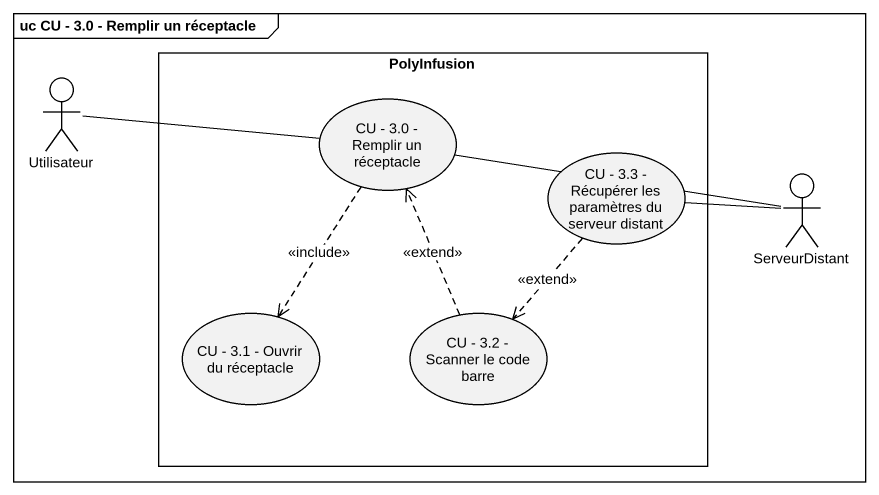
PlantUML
@startuml
mainframe uc CU - 3.0 - Remplir un réceptacle
rectangle PolyInfusion {
  usecase "CU - 3.0 - Remplir un réceptacle" as CU_3_0_Remplir_un_réceptacle
  usecase "CU - 3.3 - Récupérer les paramètres du serveur distant" as CU_3_3_Récupérer_les
  usecase "CU - 3.1 - Ouvrir du réceptacle" as CU_3_1_Ouvrir_du_réceptacle
  usecase "CU - 3.2 - Scanner le code barre" as CU_3_2_Scanner_le_code_barre
}
actor Utilisateur
actor ServeurDistant
Utilisateur -right- CU_3_0_Remplir_un_réceptacle
CU_3_0_Remplir_un_réceptacle ..> CU_3_1_Ouvrir_du_réceptacle : <<include>>
CU_3_3_Récupérer_les ..> CU_3_2_Scanner_le_code_barre : <<extend>>
ServeurDistant -left- CU_3_0_Remplir_un_réceptacle
ServeurDistant -left- CU_3_3_Récupérer_les
CU_3_2_Scanner_le_code_barre .up.> CU_3_0_Remplir_un_réceptacle : <<extend>>
@enduml
